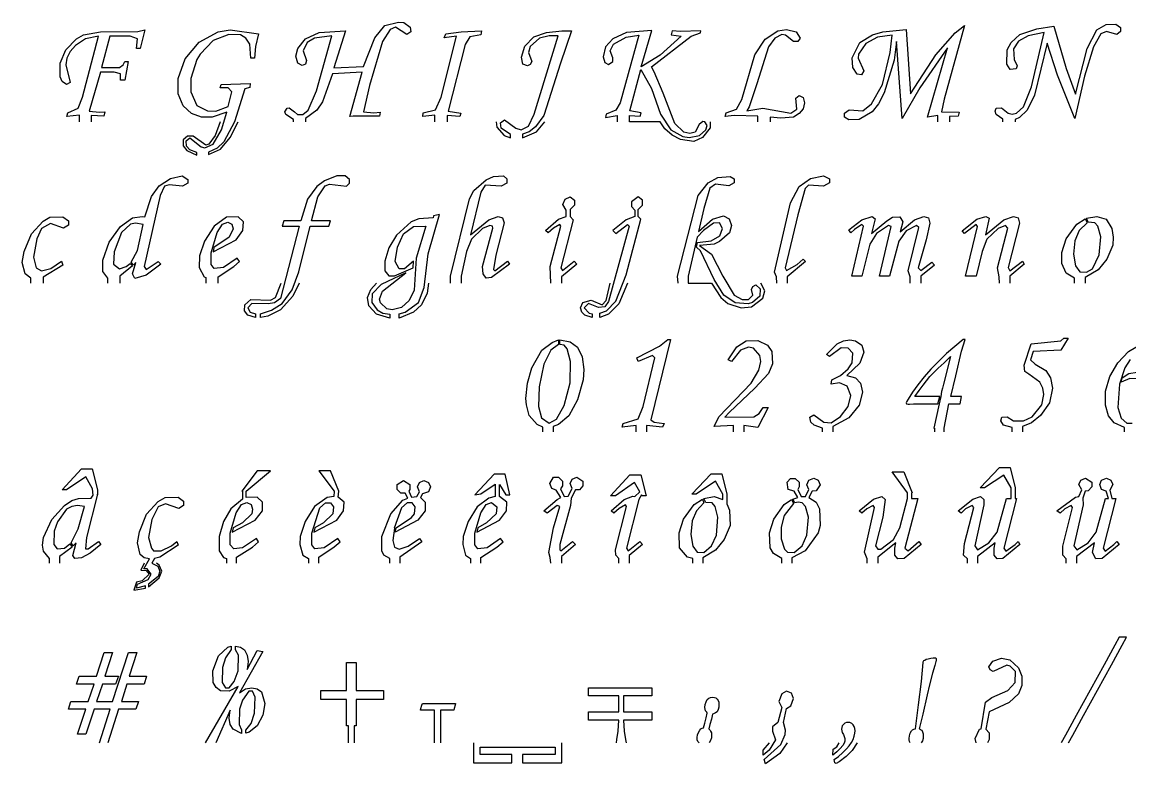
# Model space of a CAD drawing. Extents: x 6502 to 8745, y -442 to 98.
# Drawn here: x 6930 to 7727, y -442 to 91 of the extents above; entities that cross this region are included whole.
import ezdxf

# ---------------------------------------------------------------- set-up
doc = ezdxf.new("R2010")
doc.units = 0
doc.header["$LTSCALE"] = 34.98
doc.header["$MEASUREMENT"] = 0

msp = doc.modelspace()

# ---------------------------------------------------------------- linework, layer by layer
at = {"linetype": 'Continuous'}
for points in [[(7125.426, 19.239), (7125.426, 20.988), (7119.8292, 24.486), (7119.1296, 26.5848), (7120.8786, 29.0334), (7122.2778, 29.3832), (7126.1256, 26.5848), (7128.2244, 24.486), (7132.0722, 24.486), (7135.92, 27.6342), (7141.8666, 41.6262), (7153.0602, 81.1536), (7140.4674, 79.4046), (7135.2204, 76.2564), (7132.422, 70.3098), (7134.8706, 63.3138), (7134.171, 60.8652), (7131.7224, 59.8158), (7128.5742, 61.5648), (7127.175, 66.462), (7128.5742, 72.0588), (7134.171, 79.0548), (7143.9654, 83.6022), (7162.8546, 84.6516), (7154.4594, 58.0668), (7175.7972, 59.1162), (7183.8426, 79.7544), (7191.1884, 88.4994), (7200.9828, 90.948), (7204.8306, 90.5982), (7209.378, 87.45), (7209.7278, 83.952), (7206.9294, 82.203), (7198.884, 87.45), (7195.0362, 85.701), (7189.4394, 76.956), (7179.9948, 45.474), (7175.7972, 26.5848), (7183.143, 25.8852), (7187.6904, 26.235), (7187.3406, 23.4366), (7168.4514, 23.4366), (7166.0028, 23.0868), (7174.7478, 54.9186), (7153.41, 53.8692), (7146.414, 33.5808), (7142.2164, 27.6342), (7134.171, 21.6876), (7134.171, 19.239)], [(7588.911, 19.239), (7588.911, 23.7864), (7581.5652, 22.737), (7595.907, 72.4086), (7575.9684, 43.725), (7563.3756, 21.6876), (7559.178, 76.956), (7557.429, 63.6636), (7550.433, 40.227), (7546.2354, 32.1816), (7541.688, 26.5848), (7532.2434, 20.988), (7524.8976, 20.6382), (7521.7494, 22.737), (7521.7494, 25.5354), (7525.2474, 27.984), (7535.0418, 27.2844), (7541.3382, 32.1816), (7549.0338, 46.1736), (7554.6306, 69.2604), (7556.0298, 81.5034), (7545.5358, 80.1042), (7537.1406, 75.5568), (7531.8936, 67.8612), (7531.5438, 65.0628), (7535.7414, 55.968), (7533.9924, 53.1696), (7530.8442, 53.5194), (7527.696, 58.4166), (7527.3462, 65.4126), (7532.943, 76.2564), (7542.0378, 81.8532), (7549.3836, 83.952), (7566.174, 85.701), (7569.3222, 39.5274), (7587.5118, 67.5114), (7601.5038, 83.2524), (7608.15, 88.4994), (7593.4584, 35.6796), (7591.7094, 26.5848), (7604.3022, 26.235), (7603.6026, 23.4366), (7597.3062, 23.0868), (7597.3062, 19.239)], [(7635.7842, 19.239), (7635.7842, 21.3378), (7630.887, 24.486), (7630.1874, 26.9346), (7630.887, 29.0334), (7634.7348, 29.3832), (7639.632, 25.5354), (7642.4304, 24.8358), (7645.5786, 25.5354), (7650.4758, 30.0828), (7656.4224, 44.4246), (7665.5172, 83.6022), (7653.9738, 81.1536), (7646.9778, 77.3058), (7643.4798, 71.709), (7643.8296, 64.0134), (7645.9284, 59.466), (7645.2288, 57.3672), (7641.0312, 57.0174), (7638.5826, 60.8652), (7638.9324, 71.0094), (7641.7308, 76.2564), (7648.0272, 82.203), (7660.2702, 86.0508), (7672.5132, 88.1496), (7681.2582, 57.717), (7687.9044, 39.1776), (7696.2996, 72.0588), (7703.2956, 85.3512), (7709.9418, 89.199), (7716.9378, 89.5488), (7720.4358, 87.1002), (7720.4358, 84.3018), (7717.6374, 82.203), (7710.2916, 84.3018), (7706.094, 82.5528), (7700.847, 73.1082), (7694.5506, 52.1202), (7687.5546, 21.6876), (7674.9618, 52.8198), (7667.616, 75.9066), (7658.5212, 38.478), (7653.2742, 27.6342), (7647.6774, 22.3872), (7644.5292, 20.988), (7644.5292, 19.239)], [(6971.514, 19.239), (6971.514, 24.1362), (6962.4192, 23.0868), (6963.1188, 25.8852), (6970.4646, 29.0334), (6973.6128, 37.0788), (6985.1562, 80.8038), (6975.7116, 79.0548), (6968.7156, 74.1576), (6964.8678, 69.96), (6962.4192, 65.0628), (6961.7196, 60.1656), (6964.8678, 47.5728), (6962.0694, 46.1736), (6958.9212, 48.2724), (6957.522, 51.7704), (6957.522, 61.5648), (6961.7196, 71.0094), (6969.4152, 79.0548), (6974.3124, 81.8532), (6986.5554, 83.952), (7013.49, 84.3018), (7018.3872, 85.3512), (7015.239, 72.0588), (7012.4406, 72.0588), (7013.1402, 79.0548), (7007.8932, 80.8038), (6993.2016, 80.8038), (6987.255, 58.4166), (7000.1976, 58.4166), (7002.996, 60.1656), (7004.0454, 62.6142), (7006.494, 62.6142), (7004.0454, 49.3218), (7000.8972, 49.3218), (7000.8972, 53.8692), (6996.3498, 54.9186), (6986.5554, 54.9186), (6978.51, 26.9346), (6985.8558, 26.235), (6989.7036, 26.5848), (6989.004, 23.4366), (6979.9092, 23.7864), (6979.9092, 19.239)], [(7072.6062, 19.239), (7069.1082, 9.4446), (7064.5608, 3.1482), (7062.462, 2.4486), (7053.3672, 9.0948), (7049.1696, 9.0948), (7046.0214, 6.2964), (7046.0214, 2.0988), (7048.8198, -1.3992), (7055.8158, -4.5474), (7055.8158, -2.7984), (7050.9186, -0.6996), (7048.47, 1.749), (7048.1202, 5.5968), (7050.9186, 7.6956), (7058.964, 1.3992), (7061.7624, 0.6996), (7067.709, 3.1482), (7073.6556, 13.6422), (7077.5034, 26.235), (7067.0094, 22.737), (7059.3138, 22.737), (7051.968, 25.1856), (7046.0214, 30.7824), (7042.5234, 39.5274), (7042.5234, 50.3712), (7047.4206, 64.713), (7057.5648, 76.6062), (7071.207, 83.952), (7079.952, 85.3512), (7100.2404, 82.5528), (7098.1416, 73.458), (7097.442, 65.0628), (7094.6436, 65.0628), (7093.944, 75.207), (7091.1456, 79.4046), (7087.2978, 81.8532), (7078.9026, 82.203), (7067.709, 77.6556), (7058.2644, 67.8612), (7055.8158, 64.0134), (7051.6182, 50.3712), (7051.6182, 40.9266), (7055.8158, 31.1322), (7063.5114, 27.2844), (7069.458, 26.9346), (7078.5528, 30.4326), (7081.0014, 40.9266), (7078.5528, 43.725), (7072.6062, 43.725), (7073.3058, 46.1736), (7094.2938, 46.8732), (7093.944, 44.0748), (7090.446, 43.0254), (7083.1002, 19.239), (7075.4046, 4.8972), (7070.5074, 0.3498), (7064.211, -2.4486), (7064.211, -4.1976), (7072.956, -0.3498), (7079.952, 8.0454), (7085.5488, 19.239)], [(7227.2178, 19.239), (7227.2178, 24.1362), (7218.4728, 23.0868), (7218.8226, 25.8852), (7227.5676, 27.984), (7231.7652, 37.0788), (7242.609, 80.8038), (7233.864, 79.7544), (7234.9134, 82.5528), (7246.107, 83.952), (7260.7986, 84.6516), (7260.099, 81.8532), (7252.4034, 80.454), (7248.9054, 74.8572), (7236.6624, 26.9346), (7245.7572, 25.5354), (7245.0576, 23.0868), (7235.9628, 23.7864), (7235.9628, 19.239)], [(7271.2926, 19.239), (7271.6424, 15.3912), (7276.8894, 9.4446), (7281.4368, 7.6956), (7281.4368, 10.1442), (7274.7906, 14.6916), (7274.4408, 18.5394), (7277.2392, 20.6382), (7285.2846, 14.6916), (7289.1324, 13.6422), (7294.3794, 16.0908), (7298.577, 24.8358), (7315.7172, 81.1536), (7309.4208, 81.1536), (7302.4248, 79.4046), (7295.7786, 73.458), (7294.3794, 69.2604), (7296.828, 62.6142), (7295.7786, 60.5154), (7293.6798, 59.466), (7290.5316, 60.8652), (7289.4822, 65.7624), (7291.9308, 73.8078), (7298.2272, 80.454), (7307.322, 83.6022), (7318.5156, 84.6516), (7325.5116, 84.6516), (7317.4662, 61.5648), (7305.573, 23.7864), (7299.6264, 15.741), (7295.079, 12.243), (7290.1818, 10.494), (7290.1818, 7.6956), (7300.326, 12.243), (7306.2726, 19.239)], [(7425.2046, 19.239), (7425.2046, 15.0414), (7419.6078, 8.0454), (7413.3114, 5.247), (7403.8668, 6.6462), (7397.9202, 9.7944), (7392.6732, 14.3418), (7389.1752, 19.239), (7367.1378, 19.239), (7367.1378, 23.7864), (7374.8334, 23.4366), (7375.533, 25.8852), (7367.4876, 27.2844), (7375.1832, 57.0174), (7382.8788, 43.3752), (7389.525, 24.8358), (7396.8708, 13.6422), (7405.6158, 8.745), (7410.1632, 8.0454), (7417.509, 9.4446), (7422.0564, 13.6422), (7423.1058, 16.7904), (7421.3568, 19.239), (7419.9576, 19.5888), (7417.1592, 17.49), (7414.3608, 11.8932), (7410.513, 10.8438), (7406.3154, 11.8932), (7399.6692, 18.1896), (7391.274, 39.8772), (7384.9776, 55.2684), (7382.8788, 58.7664), (7411.5624, 80.8038), (7418.2086, 83.2524), (7418.5584, 84.6516), (7403.8668, 84.3018), (7397.9202, 84.6516), (7397.2206, 81.8532), (7404.2166, 80.8038), (7389.1752, 67.1616), (7375.533, 58.7664), (7383.2286, 85.0014), (7365.039, 83.6022), (7355.2446, 79.0548), (7349.9976, 73.1082), (7348.2486, 66.1122), (7349.298, 61.9146), (7352.0964, 60.5154), (7355.2446, 62.6142), (7355.2446, 65.4126), (7353.1458, 70.3098), (7355.5944, 75.207), (7364.6892, 80.1042), (7373.784, 81.5034), (7360.4916, 32.8812), (7357.3434, 27.6342), (7350.3474, 24.8358), (7349.9976, 22.3872), (7358.3928, 23.7864), (7358.3928, 19.239)], [(7459.485, 19.239), (7459.485, 23.4366), (7442.3448, 23.7864), (7436.0484, 23.0868), (7436.748, 25.8852), (7444.0938, 28.3338), (7447.9416, 35.3298), (7457.3862, 67.5114), (7464.732, 78.705), (7473.8268, 84.6516), (7480.1232, 85.701), (7487.1192, 83.952), (7489.9176, 79.4046), (7488.1686, 76.956), (7485.0204, 76.956), (7479.4236, 81.5034), (7476.6252, 82.203), (7471.728, 79.4046), (7467.1806, 73.1082), (7458.7854, 46.5234), (7453.1886, 30.0828), (7451.4396, 27.2844), (7462.983, 29.0334), (7483.2714, 25.5354), (7487.469, 28.3338), (7486.7694, 36.3792), (7489.218, 38.1282), (7492.0164, 36.729), (7493.0658, 32.8812), (7492.0164, 28.6836), (7489.218, 25.1856), (7485.0204, 22.737), (7475.9256, 22.0374), (7468.23, 22.737), (7468.23, 19.239)], [(6991.8024, -96.5448), (6991.8024, -93.0468), (6988.3044, -88.1496), (6988.3044, -80.1042), (6992.8518, -67.1616), (7000.8972, -55.968), (7009.6422, -49.6716), (7016.6382, -48.6222), (7018.3872, -48.972), (7023.2844, -34.2804), (7028.8812, -26.5848), (7036.9266, -21.3378), (7045.3218, -19.5888), (7049.5194, -22.0374), (7049.5194, -24.8358), (7045.6716, -26.9346), (7035.8772, -25.8852), (7032.729, -26.9346), (7029.5808, -33.5808), (7018.0374, -84.6516), (7019.4366, -86.7504), (7028.1816, -81.1536), (7029.9306, -82.9026), (7019.4366, -90.948), (7011.3912, -93.3966), (7009.6422, -89.8986), (7012.0908, -81.8532), (7010.3418, -83.6022), (7008.5928, -81.5034), (7013.1402, -73.1082), (7017.3378, -54.5688), (7011.741, -53.5194), (7008.243, -54.219), (7001.5968, -60.1656), (6996.3498, -74.1576), (6996, -82.9026), (7000.1976, -86.4006), (7005.0948, -84.6516), (7007.8932, -82.5528), (7009.6422, -84.3018), (7000.5474, -91.6476), (7000.5474, -96.5448)], [(7129.6236, -96.5448), (7125.0762, -105.9894), (7115.9814, -115.7838), (7106.8866, -120.3312), (7101.6396, -121.3806), (7101.6396, -118.5822), (7109.685, -116.1336), (7117.3806, -111.2364), (7124.3766, -101.442), (7129.2738, -88.4994), (7137.3192, -55.6182), (7150.9614, -55.6182), (7152.0108, -51.7704), (7138.3686, -51.7704), (7142.916, -34.6302), (7148.163, -26.5848), (7151.3112, -25.5354), (7163.5542, -26.9346), (7165.653, -24.8358), (7165.653, -22.0374), (7162.5048, -19.5888), (7156.5582, -19.5888), (7147.8132, -23.0868), (7142.2164, -27.2844), (7135.5702, -36.3792), (7130.673, -51.7704), (7118.43, -51.7704), (7117.3806, -55.6182), (7129.6236, -55.6182), (7115.9814, -107.7384), (7111.7838, -110.8866), (7107.2364, -111.5862), (7095.3432, -111.2364), (7092.5448, -114.3846), (7094.2938, -117.5328), (7098.1416, -118.5822), (7098.1416, -121.3806), (7092.5448, -119.6316), (7090.0962, -116.4834), (7090.446, -112.2858), (7094.6436, -108.438), (7108.9854, -108.7878), (7112.4834, -107.0388), (7116.681, -96.5448)], [(7238.4114, -96.5448), (7238.4114, -91.6476), (7252.0536, -36.0294), (7255.2018, -30.0828), (7263.9468, -22.3872), (7269.1938, -19.9386), (7276.5396, -19.5888), (7278.9882, -21.6876), (7278.9882, -24.8358), (7274.7906, -26.9346), (7263.2472, -26.235), (7260.099, -31.1322), (7252.7532, -61.9146), (7266.0456, -51.0708), (7272.6918, -48.6222), (7275.84, -49.6716), (7276.8894, -53.1696), (7270.9428, -76.6062), (7269.1938, -86.7504), (7270.2432, -87.7998), (7279.338, -80.8038), (7280.7372, -82.9026), (7267.7946, -92.697), (7263.9468, -93.0468), (7261.848, -89.8986), (7261.4982, -84.6516), (7268.844, -57.0174), (7268.4942, -55.6182), (7266.7452, -55.2684), (7261.4982, -57.3672), (7253.4528, -65.0628), (7249.9548, -73.8078), (7246.107, -91.6476), (7246.107, -96.5448)], [(7402.1178, -96.5448), (7401.768, -91.6476), (7416.4596, -33.5808), (7423.8054, -24.486), (7430.8014, -20.6382), (7439.5464, -19.9386), (7442.3448, -21.6876), (7442.3448, -24.486), (7438.497, -26.5848), (7429.0524, -25.5354), (7424.8548, -28.3338), (7420.6572, -43.0254), (7416.8094, -59.466), (7426.9536, -50.721), (7434.6492, -48.2724), (7438.8468, -50.3712), (7440.5958, -55.2684), (7439.1966, -60.5154), (7431.8508, -66.8118), (7428.003, -68.5608), (7417.509, -69.6102), (7426.254, -75.9066), (7434.2994, -91.6476), (7442.3448, -105.2898), (7448.2914, -108.438), (7452.8388, -108.438), (7455.987, -105.2898), (7454.9376, -101.0922), (7455.987, -98.9934), (7458.0858, -97.944), (7461.234, -100.7424), (7460.8842, -105.9894), (7455.6372, -110.5368), (7452.489, -111.5862), (7443.0444, -110.8866), (7434.999, -105.2898), (7428.003, -94.0962), (7418.2086, -73.458), (7415.4102, -70.6596), (7416.1098, -67.5114), (7425.9042, -66.1122), (7432.2006, -62.6142), (7433.9496, -57.3672), (7431.8508, -53.1696), (7427.6532, -53.5194), (7420.3074, -58.7664), (7415.76, -63.6636), (7409.4636, -91.6476), (7409.4636, -96.5448), (7426.254, -96.5448), (7432.9002, -107.0388), (7437.7974, -111.2364), (7447.5918, -114.3846), (7454.9376, -113.685), (7462.983, -107.3886), (7464.3822, -102.1416), (7461.5838, -96.5448)], [(7473.1272, -96.5448), (7472.7774, -91.9974), (7471.3782, -88.8492), (7482.9216, -38.8278), (7489.218, -27.2844), (7497.2634, -21.3378), (7506.708, -19.5888), (7510.9056, -21.6876), (7510.9056, -24.486), (7506.708, -26.9346), (7495.8642, -26.235), (7493.4156, -28.6836), (7488.1686, -47.5728), (7479.0738, -85.701), (7480.1232, -87.45), (7487.8188, -83.2524), (7492.0164, -79.4046), (7493.7654, -81.1536), (7480.473, -91.9974), (7480.473, -96.5448)], [(7310.4702, -96.5448), (7310.1204, -84.6516), (7317.816, -55.6182), (7317.1164, -54.5688), (7312.569, -57.0174), (7308.7212, -60.5154), (7306.6224, -58.7664), (7316.067, -50.721), (7321.6638, -48.6222), (7321.6638, -44.0748), (7319.2152, -40.227), (7320.9642, -36.3792), (7324.4622, -34.6302), (7327.6104, -37.0788), (7327.6104, -40.5768), (7324.4622, -43.725), (7324.4622, -48.6222), (7326.561, -51.0708), (7317.816, -85.701), (7318.8654, -87.45), (7327.2606, -80.8038), (7329.3594, -82.9026), (7318.1658, -91.9974), (7318.1658, -96.5448)], [(7365.7386, -96.5448), (7359.4422, -111.5862), (7352.0964, -118.932), (7345.8, -121.3806), (7345.8, -118.2324), (7350.6972, -116.4834), (7357.3434, -109.4874), (7364.6892, -90.5982), (7375.1832, -50.721), (7373.4342, -48.6222), (7373.4342, -43.725), (7376.5824, -40.5768), (7376.5824, -37.0788), (7373.4342, -34.6302), (7368.537, -38.1282), (7368.537, -41.6262), (7370.9856, -44.0748), (7370.9856, -48.6222), (7364.6892, -51.0708), (7355.2446, -58.7664), (7357.3434, -60.8652), (7365.7386, -54.5688), (7366.788, -55.6182), (7352.0964, -109.8372), (7349.298, -113.685), (7344.7506, -114.0348), (7337.7546, -111.2364), (7334.6064, -114.3846), (7338.1044, -118.2324), (7340.2032, -118.5822), (7340.2032, -121.3806), (7334.9562, -119.6316), (7332.8574, -117.5328), (7331.808, -114.3846), (7333.557, -110.5368), (7339.5036, -108.7878), (7347.549, -112.2858), (7350.3474, -109.1376), (7353.1458, -96.5448)], [(7222.6704, -96.5448), (7221.621, -103.8906), (7217.4234, -112.2858), (7211.8266, -117.5328), (7201.3326, -121.7304), (7201.3326, -118.5822), (7205.88, -117.5328), (7215.3246, -110.5368), (7219.5222, -99.693), (7222.3206, -75.5568), (7230.366, -47.223), (7226.1684, -48.2724), (7225.8186, -49.6716), (7215.6744, -50.3712), (7210.0776, -52.47), (7199.5836, -62.2644), (7193.9868, -71.3592), (7191.1884, -80.8038), (7191.1884, -87.7998), (7193.9868, -91.2978), (7198.1844, -91.2978), (7211.4768, -85.701), (7211.8266, -80.8038), (7205.1804, -86.4006), (7201.3326, -86.4006), (7198.5342, -81.1536), (7200.2832, -70.6596), (7204.4808, -61.215), (7211.8266, -55.968), (7220.5716, -55.6182), (7213.5756, -78.705), (7212.1764, -101.7918), (7208.6784, -109.1376), (7203.0816, -114.0348), (7196.4354, -115.7838), (7192.5876, -115.0842), (7188.0402, -110.8866), (7187.3406, -108.0882), (7189.4394, -102.4914), (7206.2298, -89.199), (7188.39, -97.5942), (7182.0936, -104.2404), (7181.7438, -110.5368), (7185.5916, -115.7838), (7189.7892, -118.2324), (7194.6864, -118.932), (7194.6864, -121.7304), (7185.2418, -118.932), (7179.645, -112.9854), (7178.5956, -107.0388), (7181.0442, -101.0922), (7185.2418, -96.5448)], [(6936.534, -96.5448), (6936.534, -93.0468), (6932.3364, -89.8986), (6930.2376, -81.8532), (6931.6368, -73.8078), (6936.8838, -61.215), (6945.279, -52.1202), (6950.1762, -49.3218), (6959.6208, -48.972), (6963.4686, -51.7704), (6963.4686, -54.9186), (6959.9706, -57.0174), (6950.526, -53.8692), (6944.2296, -57.3672), (6940.7316, -64.713), (6938.283, -78.0054), (6940.3818, -85.701), (6944.2296, -87.7998), (6950.8758, -86.0508), (6958.5714, -80.8038), (6959.6208, -83.6022), (6945.279, -92.3472), (6945.279, -96.5448)], [(7071.207, -96.5448), (7071.207, -91.9974), (7082.4006, -84.6516), (7086.5982, -81.1536), (7084.8492, -78.705), (7075.0548, -85.3512), (7068.4086, -86.0508), (7066.3098, -83.2524), (7066.3098, -74.8572), (7070.5074, -60.1656), (7074.3552, -54.219), (7078.203, -52.8198), (7081.0014, -54.219), (7082.0508, -57.717), (7079.2524, -63.6636), (7068.0588, -71.0094), (7067.709, -74.1576), (7084.1496, -65.4126), (7089.0468, -58.7664), (7089.3966, -52.47), (7085.5488, -48.972), (7077.1536, -49.3218), (7068.4086, -55.6182), (7061.4126, -66.462), (7057.9146, -76.956), (7057.5648, -85.3512), (7061.0628, -91.9974), (7062.462, -92.697), (7062.462, -96.5448)], [(7568.9724, -96.5448), (7568.9724, -91.9974), (7567.5732, -87.7998), (7575.2688, -56.6676), (7573.5198, -55.2684), (7566.174, -59.1162), (7560.927, -66.462), (7554.2808, -91.6476), (7546.935, -91.6476), (7555.3302, -55.968), (7553.5812, -55.2684), (7544.8362, -60.8652), (7539.939, -68.5608), (7534.3422, -91.6476), (7526.9964, -91.6476), (7535.3916, -55.6182), (7534.3422, -54.5688), (7529.0952, -58.0668), (7526.2968, -60.5154), (7524.8976, -58.4166), (7534.3422, -51.0708), (7541.688, -48.6222), (7543.7868, -50.3712), (7541.3382, -60.8652), (7552.182, -51.7704), (7556.3796, -49.3218), (7561.6266, -48.972), (7563.7254, -52.47), (7561.9764, -59.8158), (7572.1206, -51.0708), (7578.7668, -48.6222), (7582.2648, -49.6716), (7583.3142, -53.5194), (7580.5158, -65.4126), (7574.919, -85.701), (7576.668, -87.45), (7584.7134, -81.5034), (7586.4624, -83.6022), (7576.668, -91.6476), (7576.668, -96.5448)], [(7633.3356, -96.5448), (7632.9858, -91.9974), (7631.9364, -85.701), (7639.2822, -57.0174), (7637.5332, -55.2684), (7632.2862, -57.3672), (7624.2408, -65.0628), (7620.7428, -73.8078), (7616.5452, -91.6476), (7608.8496, -91.6476), (7617.5946, -55.968), (7616.5452, -54.5688), (7608.15, -60.8652), (7606.401, -59.1162), (7616.895, -50.721), (7623.5412, -48.6222), (7625.9898, -50.0214), (7623.1914, -61.9146), (7636.4838, -51.0708), (7643.4798, -48.6222), (7646.628, -49.6716), (7647.6774, -53.5194), (7639.632, -85.3512), (7640.6814, -87.7998), (7649.7762, -80.8038), (7651.1754, -82.9026), (7640.6814, -91.6476), (7640.6814, -96.5448)], [(7687.2048, -96.5448), (7687.2048, -93.0468), (7681.2582, -89.5488), (7678.11, -82.5528), (7678.11, -74.5074), (7681.2582, -64.713), (7688.9538, -54.219), (7694.9004, -50.3712), (7696.2996, -53.1696), (7690.7028, -58.7664), (7687.5546, -66.1122), (7686.5052, -75.9066), (7687.9044, -84.3018), (7691.0526, -88.4994), (7695.9498, -88.8492), (7700.1474, -86.4006), (7705.0446, -76.2564), (7706.094, -63.3138), (7703.9952, -55.6182), (7701.8964, -53.1696), (7696.9992, -52.8198), (7695.9498, -50.0214), (7703.2956, -48.6222), (7709.9418, -50.721), (7714.1394, -57.3672), (7715.1888, -63.6636), (7714.839, -69.2604), (7710.6414, -79.4046), (7704.345, -87.1002), (7694.9004, -92.697), (7694.9004, -96.5448)], [(7304.8734, -203.5836), (7304.8734, -200.0856), (7300.6758, -198.3366), (7295.079, -191.6904), (7292.9802, -183.9948), (7292.6304, -179.4474), (7293.6798, -168.6036), (7296.828, -157.41), (7304.1738, -144.8172), (7311.5196, -139.2204), (7316.067, -137.4714), (7316.067, -140.6196), (7310.4702, -144.8172), (7305.573, -154.9614), (7302.075, -171.0522), (7301.7252, -185.394), (7303.824, -193.4394), (7309.4208, -197.2872), (7314.6678, -194.4888), (7320.2646, -184.6944), (7324.4622, -168.2538), (7324.812, -152.8626), (7322.3634, -143.7678), (7320.2646, -141.3192), (7317.1164, -140.6196), (7317.1164, -137.4714), (7324.4622, -138.8706), (7329.7092, -142.7184), (7333.2072, -149.7144), (7334.2566, -158.8092), (7333.9068, -166.155), (7329.7092, -180.4968), (7323.4128, -192.0402), (7316.067, -198.3366), (7312.2192, -199.7358), (7312.2192, -203.5836)], [(7372.035, -203.5836), (7372.035, -199.0362), (7361.8908, -200.0856), (7362.5904, -197.637), (7373.4342, -194.139), (7376.9322, -185.394), (7385.3274, -150.414), (7383.5784, -148.665), (7373.4342, -152.8626), (7372.3848, -150.414), (7388.8254, -142.0188), (7394.772, -137.1216), (7396.521, -137.1216), (7382.529, -194.8386), (7384.9776, -196.5876), (7391.9736, -197.637), (7390.9242, -200.0856), (7379.3808, -199.0362), (7379.3808, -203.5836)], [(7441.995, -203.5836), (7441.995, -199.0362), (7428.003, -199.7358), (7431.501, -192.7398), (7454.5878, -168.6036), (7460.1846, -159.159), (7461.5838, -152.8626), (7460.8842, -148.665), (7456.3368, -143.418), (7452.8388, -142.7184), (7446.8922, -144.8172), (7440.5958, -152.8626), (7438.1472, -151.8132), (7444.4436, -142.3686), (7451.0898, -138.171), (7459.485, -137.8212), (7466.481, -141.3192), (7469.6292, -145.8666), (7469.979, -154.6116), (7467.1806, -161.6076), (7457.3862, -172.1016), (7438.8468, -189.5916), (7435.6986, -193.0896), (7456.6866, -192.7398), (7460.5344, -190.2912), (7463.3328, -186.0936), (7466.8308, -186.0936), (7459.485, -200.4354), (7449.3408, -199.0362), (7449.3408, -203.5836)], [(7506.0084, -203.5836), (7506.0084, -200.7852), (7500.0618, -198.6864), (7497.6132, -196.5876), (7496.9136, -193.0896), (7499.712, -191.3406), (7507.0578, -196.5876), (7512.3048, -196.9374), (7518.951, -192.39), (7524.5478, -185.394), (7526.2968, -177.3486), (7523.8482, -170.7024), (7518.2514, -168.2538), (7512.3048, -169.3032), (7512.6546, -166.155), (7518.951, -163.0068), (7524.5478, -158.1096), (7527.3462, -153.912), (7527.696, -146.916), (7524.5478, -143.418), (7519.3008, -143.0682), (7510.9056, -149.3646), (7508.8068, -147.9654), (7516.5024, -140.2698), (7521.0498, -138.171), (7525.5972, -137.4714), (7529.7948, -138.171), (7534.3422, -141.3192), (7535.7414, -146.2164), (7532.943, -154.2618), (7523.4984, -163.0068), (7529.7948, -164.7558), (7533.2928, -168.6036), (7534.692, -174.9), (7532.2434, -184.3446), (7524.8976, -193.4394), (7513.3542, -199.7358), (7513.3542, -203.5836)], [(7593.4584, -203.5836), (7593.4584, -200.7852), (7596.9564, -183.2952), (7605.0018, -183.2952), (7606.0512, -178.0482), (7598.3556, -178.0482), (7601.8536, -163.3566), (7606.0512, -145.5168), (7608.4998, -137.1216), (7607.1006, -137.1216), (7595.2074, -147.2658), (7584.0138, -158.4594), (7579.1166, -164.0562), (7574.5692, -169.653), (7570.7214, -174.9), (7567.5732, -180.147), (7566.5238, -181.896), (7566.174, -182.5956), (7566.5238, -183.2952), (7567.5732, -183.645), (7568.6226, -183.645), (7571.421, -183.2952), (7588.911, -183.2952), (7590.3102, -178.0482), (7572.4704, -178.0482), (7575.6186, -173.8506), (7578.417, -170.0028), (7583.3142, -163.7064), (7586.1126, -160.908), (7589.2608, -157.7598), (7593.4584, -153.912), (7598.0058, -149.3646), (7593.1086, -169.3032), (7592.409, -172.1016), (7591.7094, -174.5502), (7591.0098, -178.0482), (7589.9604, -183.2952), (7586.1126, -200.7852), (7586.4624, -200.7852), (7586.4624, -203.5836)], [(7642.4304, -203.5836), (7642.4304, -200.4354), (7636.134, -198.6864), (7634.385, -195.5382), (7635.0846, -193.0896), (7638.9324, -192.7398), (7643.4798, -195.5382), (7650.4758, -195.5382), (7656.7722, -192.7398), (7663.7682, -183.9948), (7665.1674, -176.649), (7664.4678, -172.1016), (7662.369, -167.904), (7654.3236, -161.9574), (7651.5252, -160.2084), (7651.1754, -155.661), (7656.0726, -140.2698), (7677.4104, -138.171), (7679.5092, -136.0722), (7682.6574, -136.0722), (7677.4104, -144.8172), (7657.4718, -145.8666), (7655.7228, -151.8132), (7658.871, -154.9614), (7666.5666, -159.5088), (7670.0646, -164.7558), (7671.4638, -172.1016), (7669.365, -182.5956), (7662.7188, -191.6904), (7656.4224, -196.9374), (7649.7762, -199.7358), (7649.7762, -203.5836)], [(7723.2342, -203.5836), (7723.2342, -200.4354), (7715.8884, -196.9374), (7711.6908, -192.0402), (7709.592, -184.3446), (7709.592, -174.2004), (7712.7402, -163.7064), (7718.337, -153.912), (7726.0326, -145.8666), (7735.4772, -140.2698)], [(7727.4318, -151.4634), (7723.584, -157.41), (7719.7362, -169.3032), (7718.337, -186.0936), (7720.7856, -193.7892), (7724.9832, -197.2872), (7728.831, -197.2872)], [(7731.9792, -165.4554), (7727.082, -165.1056), (7720.7856, -167.904), (7721.4852, -164.7558), (7726.3824, -161.6076), (7732.329, -160.5582)], [(6949.8264, -298.0296), (6949.8264, -294.5316), (6945.6288, -289.2846), (6944.9292, -285.087), (6945.6288, -279.4902), (6951.5754, -266.5476), (6960.6702, -256.4034), (6965.9172, -252.9054), (6970.8144, -251.5062), (6979.9092, -251.1564), (6981.3084, -249.0576), (6980.9586, -244.5102), (6976.0614, -235.7652), (6962.0694, -245.2098), (6958.9212, -245.2098), (6972.9132, -230.1684), (6980.6088, -230.1684), (6984.4566, -245.2098), (6984.4566, -248.7078), (6984.4566, -248.358), (6976.4112, -279.4902), (6975.7116, -287.5356), (6977.8104, -287.5356), (6985.1562, -282.2886), (6986.9052, -284.3874), (6979.2096, -290.6838), (6972.9132, -294.1818), (6968.016, -294.5316), (6966.6168, -292.4328), (6969.0654, -283.338), (6966.9666, -285.4368), (6965.5674, -283.338), (6970.4646, -273.1938), (6975.012, -257.103), (6970.1148, -256.4034), (6965.9172, -257.103), (6962.0694, -259.2018), (6955.773, -268.2966), (6953.3244, -274.9428), (6952.9746, -284.3874), (6955.4232, -287.5356), (6960.6702, -287.1858), (6964.518, -284.0376), (6966.267, -286.4862), (6957.1722, -293.1324), (6957.1722, -298.0296)], [(7610.2488, -298.0296), (7610.2488, -294.8814), (7607.4504, -292.083), (7608.15, -283.6878), (7614.7962, -257.8026), (7613.7468, -256.4034), (7608.8496, -258.852), (7605.7014, -262.0002), (7603.6026, -260.2512), (7614.0966, -251.856), (7619.6934, -250.107), (7622.142, -252.2058), (7622.142, -256.0536), (7615.4958, -285.4368), (7617.5946, -288.2352), (7625.64, -283.338), (7631.5866, -275.6424), (7638.2328, -251.5062), (7641.7308, -251.5062), (7641.7308, -243.8106), (7636.4838, -234.7158), (7622.4918, -243.8106), (7619.3436, -243.8106), (7633.3356, -229.119), (7641.0312, -229.119), (7644.5292, -243.8106), (7644.5292, -251.5062), (7645.5786, -251.5062), (7636.4838, -287.1858), (7637.883, -289.2846), (7644.5292, -284.3874), (7646.628, -282.2886), (7648.0272, -284.3874), (7635.7842, -294.5316), (7631.5866, -294.8814), (7629.4878, -292.083), (7629.4878, -287.1858), (7630.1874, -283.338), (7617.5946, -293.1324), (7617.5946, -298.0296)], [(7084.4994, -298.0296), (7084.4994, -293.4822), (7096.0428, -286.4862), (7100.2404, -282.6384), (7098.8412, -280.1898), (7088.697, -286.836), (7082.4006, -287.5356), (7079.952, -284.7372), (7079.952, -276.342), (7084.1496, -261.6504), (7087.9974, -255.7038), (7091.8452, -254.3046), (7094.9934, -255.7038), (7096.0428, -259.2018), (7095.3432, -262.35), (7088.697, -268.9962), (7082.0508, -272.4942), (7081.3512, -275.6424), (7097.7918, -266.8974), (7103.0388, -260.2512), (7103.0388, -253.9548), (7099.191, -250.4568), (7091.4954, -250.8066), (7091.4954, -246.2592), (7108.9854, -231.5676), (7099.191, -231.5676), (7088.3472, -246.2592), (7088.697, -246.2592), (7088.697, -251.856), (7080.3018, -258.852), (7075.0548, -267.9468), (7071.9066, -278.7906), (7071.9066, -288.9348), (7075.0548, -293.832), (7077.1536, -294.5316), (7077.1536, -298.0296)], [(7143.6156, -298.0296), (7143.6156, -293.4822), (7154.8092, -286.1364), (7159.0068, -282.6384), (7157.2578, -280.1898), (7147.4634, -286.836), (7140.8172, -287.5356), (7138.7184, -284.7372), (7138.7184, -276.342), (7144.3152, -258.1524), (7148.5128, -254.6544), (7152.0108, -254.6544), (7154.1096, -257.4528), (7153.7598, -262.35), (7147.1136, -268.9962), (7140.8172, -272.4942), (7140.1176, -275.6424), (7156.5582, -266.8974), (7161.4554, -260.2512), (7161.8052, -253.9548), (7157.6076, -250.4568), (7157.9574, -246.2592), (7152.0108, -231.5676), (7143.6156, -231.5676), (7154.8092, -246.2592), (7154.4594, -250.107), (7149.5622, -250.8066), (7140.4674, -257.103), (7133.8212, -267.9468), (7130.3232, -278.7906), (7129.9734, -284.3874), (7132.0722, -292.083), (7136.2698, -294.5316), (7136.2698, -298.0296)], [(7194.6864, -298.0296), (7194.6864, -294.5316), (7190.4888, -292.083), (7189.0896, -288.9348), (7189.0896, -278.7906), (7195.386, -262.35), (7204.131, -252.5556), (7207.629, -251.1564), (7205.88, -247.6584), (7202.7318, -247.6584), (7199.9334, -244.86), (7199.9334, -241.362), (7204.4808, -238.5636), (7209.0282, -241.362), (7209.0282, -244.86), (7208.3286, -246.2592), (7210.4274, -250.4568), (7214.2752, -250.107), (7216.0242, -246.609), (7214.625, -243.111), (7216.0242, -239.9628), (7219.1724, -238.5636), (7222.6704, -239.9628), (7224.0696, -243.111), (7222.6704, -246.609), (7218.123, -248.0082), (7216.7238, -250.8066), (7220.2218, -253.9548), (7220.2218, -260.2512), (7214.9748, -266.8974), (7198.5342, -275.6424), (7199.2338, -272.4942), (7210.4274, -265.1484), (7212.5262, -262.35), (7212.876, -257.4528), (7210.7772, -254.6544), (7207.2792, -254.6544), (7203.0816, -258.1524), (7197.8346, -272.844), (7198.1844, -272.844), (7196.7852, -281.589), (7198.1844, -286.4862), (7201.3326, -287.8854), (7207.9788, -285.7866), (7216.0242, -280.1898), (7217.7732, -282.6384), (7202.0322, -293.4822), (7202.0322, -298.0296)], [(7260.099, -298.0296), (7260.099, -293.832), (7271.6424, -286.4862), (7276.1898, -282.6384), (7274.4408, -280.1898), (7264.6464, -286.836), (7258.0002, -287.5356), (7255.9014, -284.7372), (7255.9014, -276.342), (7260.099, -261.6504), (7263.9468, -255.7038), (7267.7946, -254.3046), (7271.6424, -257.4528), (7271.2926, -262.35), (7264.2966, -268.9962), (7258.0002, -272.4942), (7257.3006, -275.6424), (7273.7412, -266.8974), (7278.6384, -260.2512), (7278.9882, -253.9548), (7273.7412, -250.107), (7273.7412, -241.362), (7278.2886, -248.7078), (7281.087, -248.7078), (7277.589, -234.0162), (7269.8934, -234.0162), (7255.9014, -248.7078), (7260.099, -248.0082), (7270.593, -241.0122), (7270.593, -250.107), (7266.0456, -251.1564), (7257.6504, -257.4528), (7251.0042, -267.9468), (7247.5062, -278.7906), (7247.1564, -284.3874), (7249.2552, -292.083), (7252.7532, -294.5316), (7252.7532, -298.0296)], [(7310.4702, -298.0296), (7310.1204, -293.832), (7309.071, -290.334), (7312.569, -272.4942), (7317.1164, -257.103), (7315.0176, -256.4034), (7308.0216, -262.0002), (7305.573, -260.2512), (7315.0176, -252.2058), (7317.816, -250.8066), (7314.318, -245.5596), (7311.1698, -244.1604), (7309.7706, -240.6624), (7312.569, -236.115), (7316.067, -236.115), (7318.8654, -238.9134), (7318.8654, -242.4114), (7317.4662, -244.5102), (7320.2646, -250.107), (7323.063, -249.7572), (7325.8614, -244.1604), (7324.4622, -240.6624), (7325.8614, -237.5142), (7329.3594, -236.115), (7333.557, -238.9134), (7333.557, -242.4114), (7331.1084, -245.2098), (7328.31, -245.2098), (7325.1618, -251.1564), (7324.812, -256.4034), (7317.1164, -284.3874), (7317.1164, -288.2352), (7317.816, -288.9348), (7326.2112, -282.2886), (7328.31, -284.3874), (7318.1658, -293.1324), (7318.1658, -298.0296)], [(7359.4422, -298.0296), (7359.4422, -294.5316), (7357.3434, -292.083), (7356.9936, -288.2352), (7365.039, -257.103), (7364.3394, -256.0536), (7359.792, -258.5022), (7355.9442, -262.0002), (7353.8454, -260.2512), (7363.29, -252.2058), (7369.5864, -249.7572), (7370.9856, -250.107), (7374.4836, -246.609), (7370.6358, -239.9628), (7356.9936, -249.4074), (7353.4956, -249.4074), (7367.4876, -234.366), (7375.1832, -234.366), (7379.031, -249.4074), (7376.2326, -249.4074), (7375.8828, -248.7078), (7373.784, -252.2058), (7365.039, -287.1858), (7366.0884, -288.9348), (7374.4836, -282.2886), (7376.5824, -284.3874), (7366.788, -292.4328), (7366.788, -298.0296)], [(7412.6118, -298.0296), (7412.6118, -294.5316), (7408.764, -293.4822), (7403.1672, -286.836), (7402.8174, -275.9922), (7405.9656, -266.1978), (7413.6612, -255.7038), (7419.6078, -251.856), (7420.6572, -254.6544), (7415.4102, -260.2512), (7412.262, -267.597), (7411.2126, -277.3914), (7412.6118, -285.7866), (7415.76, -289.9842), (7420.6572, -290.334), (7426.254, -285.4368), (7429.752, -277.7412), (7430.8014, -264.7986), (7428.7026, -257.103), (7426.6038, -254.6544), (7422.0564, -254.3046), (7420.6572, -251.5062), (7428.003, -250.107), (7434.2994, -252.2058), (7434.2994, -248.358), (7429.0524, -238.9134), (7415.0604, -248.358), (7411.9122, -248.358), (7425.9042, -233.6664), (7433.5998, -233.6664), (7437.0978, -248.358), (7437.0978, -255.354), (7439.1966, -259.9014), (7439.5464, -270.7452), (7435.3488, -280.8894), (7429.0524, -288.585), (7419.9576, -294.1818), (7419.9576, -298.0296)], [(7476.6252, -298.0296), (7476.6252, -294.5316), (7470.6786, -291.0336), (7468.23, -286.836), (7467.8802, -275.9922), (7471.0284, -266.1978), (7478.3742, -255.7038), (7483.6212, -252.2058), (7485.0204, -255.0042), (7478.3742, -263.7492), (7476.2754, -272.1444), (7476.2754, -280.5396), (7478.724, -287.8854), (7480.8228, -289.9842), (7485.72, -290.334), (7491.3168, -285.4368), (7494.8148, -277.7412), (7495.8642, -264.7986), (7493.7654, -257.103), (7491.3168, -254.6544), (7488.5184, -253.9548), (7486.0698, -254.6544), (7484.6706, -251.856), (7488.1686, -250.8066), (7485.72, -246.2592), (7481.1726, -244.86), (7480.473, -239.613), (7482.9216, -237.1644), (7486.4196, -237.1644), (7489.218, -239.613), (7489.218, -243.111), (7488.1686, -244.86), (7490.6172, -250.107), (7493.7654, -250.107), (7496.214, -244.86), (7494.8148, -241.7118), (7496.214, -238.2138), (7499.712, -236.8146), (7502.8602, -238.2138), (7504.2594, -241.7118), (7501.461, -245.9094), (7498.6626, -246.2592), (7496.214, -250.8066), (7501.461, -253.9548), (7503.9096, -258.852), (7504.2594, -270.7452), (7502.8602, -275.9922), (7493.4156, -288.9348), (7483.971, -294.1818), (7483.971, -298.0296)], [(7538.19, -298.0296), (7538.19, -294.8814), (7536.0912, -289.9842), (7543.437, -257.8026), (7542.3876, -256.4034), (7537.8402, -258.852), (7534.3422, -262.0002), (7532.2434, -260.2512), (7542.7374, -251.856), (7548.684, -250.107), (7551.1326, -252.2058), (7549.3836, -264.7986), (7544.1366, -285.4368), (7545.8856, -287.8854), (7547.9844, -287.8854), (7557.0792, -280.8894), (7561.6266, -272.4942), (7567.2234, -251.5062), (7567.2234, -247.3086), (7556.0298, -232.2672), (7564.425, -232.2672), (7570.3716, -247.3086), (7570.0218, -247.3086), (7570.0218, -251.5062), (7574.5692, -251.5062), (7565.1246, -287.1858), (7567.5732, -288.9348), (7575.2688, -282.2886), (7577.0178, -284.3874), (7564.7748, -294.5316), (7560.2274, -294.8814), (7558.1286, -292.083), (7558.1286, -287.1858), (7558.8282, -283.338), (7545.8856, -293.4822), (7545.8856, -298.0296)], [(7681.2582, -298.0296), (7681.2582, -294.8814), (7678.8096, -292.083), (7678.8096, -285.7866), (7685.8056, -257.8026), (7684.7562, -256.4034), (7680.2088, -258.852), (7677.0606, -262.0002), (7674.612, -260.2512), (7687.9044, -250.4568), (7690.353, -250.107), (7692.4518, -245.2098), (7690.353, -241.362), (7691.7522, -238.2138), (7695.2502, -236.8146), (7699.7976, -239.613), (7699.7976, -243.111), (7696.9992, -245.9094), (7694.9004, -246.2592), (7693.1514, -251.1564), (7693.5012, -256.0536), (7686.855, -285.4368), (7688.9538, -288.2352), (7696.9992, -283.338), (7702.9458, -275.6424), (7709.592, -251.5062), (7711.6908, -251.5062), (7709.9418, -246.2592), (7706.7936, -244.86), (7705.3944, -241.362), (7706.7936, -238.2138), (7710.2916, -236.8146), (7713.4398, -238.2138), (7714.839, -241.362), (7712.7402, -245.5596), (7714.1394, -251.5062), (7716.9378, -251.5062), (7707.843, -287.1858), (7709.2422, -289.2846), (7715.5386, -284.3874), (7717.6374, -282.2886), (7719.3864, -284.3874), (7707.1434, -294.5316), (7702.596, -294.8814), (7700.1474, -290.334), (7701.5466, -283.338), (7688.604, -293.1324), (7688.604, -298.0296)], [(7018.0374, -298.0296), (7015.5888, -302.9268), (7019.4366, -303.2766), (7021.5354, -305.7252), (7016.6382, -310.6224), (7012.4406, -311.6718), (7010.6916, -317.2686), (7019.0868, -315.8694), (7019.0868, -314.1204), (7012.4406, -315.8694), (7013.1402, -313.071), (7020.8358, -309.573), (7022.9346, -305.7252), (7020.1362, -301.8774), (7017.6876, -301.8774), (7021.8852, -294.8814), (7018.0374, -294.1818), (7015.239, -291.7332), (7013.1402, -283.338), (7014.5394, -275.2926), (7019.7864, -262.6998), (7028.1816, -253.605), (7033.0788, -250.8066), (7042.5234, -250.4568), (7046.3712, -253.2552), (7046.3712, -256.4034), (7042.8732, -258.5022), (7033.4286, -255.354), (7028.1816, -257.4528), (7023.6342, -266.5476), (7021.1856, -279.4902), (7023.2844, -287.1858), (7024.6836, -288.9348), (7030.2804, -288.9348), (7037.6262, -285.4368), (7041.474, -282.2886), (7042.5234, -285.087), (7029.231, -293.4822), (7025.3832, -294.5316), (7023.6342, -298.0296), (7027.8318, -300.1284), (7029.231, -303.6264), (7028.1816, -307.4742), (7021.1856, -313.071), (7021.1856, -314.82), (7028.8812, -308.5236), (7030.6302, -303.6264), (7028.8812, -299.4288), (7026.7824, -298.0296)], [(7062.1122, -427.1058), (7085.5488, -386.529), (7079.2524, -390.027), (7072.956, -389.6772), (7069.8078, -387.2286), (7067.709, -383.7306), (7067.3592, -375.3354), (7071.5568, -364.4916), (7078.203, -358.1952), (7080.6516, -357.4956), (7080.6516, -359.9442), (7076.454, -365.8908), (7074.3552, -372.8868), (7074.0054, -383.7306), (7076.454, -387.5784), (7079.2524, -387.5784), (7082.7504, -383.031), (7085.5488, -375.3354), (7085.8986, -364.1418), (7083.7998, -360.294), (7083.7998, -357.4956), (7087.2978, -358.1952), (7090.0962, -360.294), (7092.195, -364.1418), (7092.8946, -368.6892), (7092.195, -374.286), (7099.191, -360.6438), (7103.3886, -361.3434), (7086.5982, -391.0764), (7090.7958, -388.278), (7095.3432, -387.5784), (7099.191, -388.278), (7102.3392, -390.3768), (7104.7878, -398.772), (7103.3886, -407.1672), (7099.191, -414.8628), (7093.5942, -419.4102), (7091.1456, -420.1098), (7091.1456, -418.011), (7094.9934, -413.1138), (7097.442, -405.768), (7097.7918, -394.2246), (7096.0428, -390.027), (7093.2444, -390.027), (7088.697, -396.3234), (7086.5982, -402.9696), (7086.2484, -413.8134), (7087.9974, -417.6612), (7087.9974, -420.4596), (7082.0508, -417.3114), (7079.952, -413.8134), (7079.2524, -409.266), (7079.952, -403.6692), (7069.458, -427.1058)], [(7719.3864, -351.1992), (7716.302978, -356.821911), (7708.594422, -370.878689), (7698.5733, -389.1525), (7688.552178, -407.426311), (7680.843622, -421.483089), (7677.7602, -427.1058)], [(7683.0072, -427.1058), (7686.090622, -421.483089), (7693.799178, -407.426311), (7703.8203, -389.1525), (7713.841422, -370.878689), (7721.549978, -356.821911), (7724.6334, -351.1992)], [(7724.6334, -351.1992), (7723.273067, -351.1992), (7720.746733, -351.1992), (7719.3864, -351.1992)], [(6985.8558, -427.1058), (6993.5514, -402.9696), (6982.008, -402.9696), (6976.0614, -420.8094), (6970.1148, -420.8094), (6976.0614, -402.9696), (6963.4686, -402.9696), (6965.2176, -397.3728), (6977.8104, -397.3728), (6982.008, -384.78), (6969.4152, -384.78), (6971.1642, -379.1832), (6983.757, -379.1832), (6989.3538, -362.043), (6995.3004, -362.043), (6989.7036, -379.1832), (6999.498, -379.1832), (6997.3992, -384.78), (6987.9546, -384.78), (6983.757, -397.3728), (6995.3004, -397.3728), (7006.8438, -362.043), (7012.7904, -362.043), (7007.1936, -379.1832), (7019.7864, -379.1832), (7018.0374, -384.78), (7005.4446, -384.78), (7001.5968, -397.3728), (7013.8398, -397.3728), (7012.0908, -402.9696), (6999.498, -402.9696), (6991.8024, -427.1058)], [(7581.915, -366.5904), (7583.884244, -366.253556), (7585.542556, -365.994444), (7586.8122, -365.8908)], [(7586.8122, -365.8908), (7587.3952, -366.0074), (7587.745, -366.3572), (7587.8616, -366.9402)], [(7616.5452, -427.1058), (7615.8456, -423.9576), (7618.9938, -417.3114), (7620.0432, -416.9616), (7623.1914, -397.7226), (7627.7388, -394.5744), (7639.2822, -389.3274), (7644.5292, -383.7306), (7644.879, -375.6852), (7641.0312, -371.8374), (7638.5826, -371.1378), (7628.7882, -375.6852), (7626.6894, -374.6358), (7625.64, -372.537), (7628.4384, -368.3394), (7634.7348, -366.2406), (7640.6814, -367.29), (7646.9778, -373.2366), (7649.4264, -379.1832), (7649.4264, -385.8294), (7646.9778, -391.776), (7640.3316, -398.0724), (7625.9898, -404.7186), (7623.5412, -417.3114), (7625.9898, -419.76), (7625.9898, -424.6572), (7624.5906, -427.1058)], [(7163.5542, -389.3274), (7163.5542, -384.158133), (7163.5542, -374.558067), (7163.5542, -369.3888)], [(7163.5542, -369.3888), (7165.367978, -369.3888), (7168.736422, -369.3888), (7170.5502, -369.3888)], [(7170.5502, -369.3888), (7170.5502, -374.558067), (7170.5502, -384.158133), (7170.5502, -389.3274)], [(7572.8202, -416.9616), (7575.048556, -399.808444), (7577.121444, -383.043956), (7578.417, -369.3888)], [(7578.417, -369.3888), (7578.507689, -368.792844), (7578.676111, -368.352356), (7578.7668, -367.9896)], [(7578.7668, -367.9896), (7579.583, -367.549111), (7580.6324, -367.030889), (7581.915, -366.5904)], [(7587.5118, -368.6892), (7586.721511, -371.4876), (7585.153889, -377.0844), (7582.9644, -385.4796)], [(7587.8616, -366.9402), (7587.848644, -367.393644), (7587.757956, -368.002556), (7587.5118, -368.6892)], [(7145.0148, -395.9736), (7145.0148, -394.250511), (7145.0148, -391.050489), (7145.0148, -389.3274)], [(7145.0148, -389.3274), (7149.821311, -389.3274), (7158.747689, -389.3274), (7163.5542, -389.3274)], [(7170.5502, -389.3274), (7175.628778, -389.3274), (7185.060422, -389.3274), (7190.139, -389.3274)], [(7190.139, -389.3274), (7190.139, -391.050489), (7190.139, -394.250511), (7190.139, -395.9736)], [(7337.7546, -393.1752), (7337.7546, -391.724178), (7337.7546, -389.029422), (7337.7546, -387.5784)], [(7337.7546, -387.5784), (7349.544156, -387.5784), (7371.439044, -387.5784), (7383.2286, -387.5784)], [(7383.2286, -387.5784), (7383.2286, -389.029422), (7383.2286, -391.724178), (7383.2286, -393.1752)], [(7480.473, -427.1058), (7475.226, -434.8014), (7465.0818, -442.1472), (7464.0324, -438.999), (7475.9256, -428.1552), (7479.0738, -421.1592), (7479.4236, -418.011), (7478.0244, -412.4142), (7480.1232, -402.27), (7483.2714, -400.521), (7485.0204, -395.274), (7483.6212, -391.4262), (7480.1232, -390.027), (7476.6252, -391.776), (7474.5264, -397.3728), (7476.6252, -401.5704), (7473.8268, -412.4142), (7469.979, -415.5624), (7469.979, -418.7106), (7472.0778, -425.007), (7467.5304, -432.3528), (7463.3328, -435.8508), (7463.3328, -432.3528), (7467.8802, -427.1058)], [(7582.9644, -385.4796), (7581.370867, -392.4756), (7578.144933, -406.4676), (7575.6186, -416.9616)], [(7163.5542, -395.9736), (7158.747689, -395.9736), (7149.821311, -395.9736), (7145.0148, -395.9736)], [(7163.5542, -414.8628), (7163.5542, -409.9656), (7163.5542, -400.8708), (7163.5542, -395.9736)], [(7190.139, -395.9736), (7185.060422, -395.9736), (7175.628778, -395.9736), (7170.5502, -395.9736)], [(7170.5502, -395.9736), (7170.5502, -400.8708), (7170.5502, -409.9656), (7170.5502, -414.8628)], [(7359.4422, -393.1752), (7348.844556, -393.1752), (7340.889844, -393.1752), (7337.7546, -393.1752)], [(7359.4422, -404.7186), (7359.4422, -400.326667), (7359.4422, -396.401133), (7359.4422, -393.1752)], [(7383.2286, -393.1752), (7380.300644, -393.1752), (7372.864156, -393.1752), (7362.9402, -393.1752)], [(7362.9402, -393.1752), (7362.9402, -396.401133), (7362.9402, -400.326667), (7362.9402, -404.7186)], [(7421.3568, -401.5704), (7421.577044, -399.497511), (7422.185956, -397.580089), (7423.1058, -395.9736)], [(7423.1058, -395.9736), (7424.181111, -394.898289), (7425.411889, -394.367111), (7426.9536, -394.2246)], [(7426.9536, -394.2246), (7428.2362, -394.354156), (7429.2856, -394.794644), (7430.1018, -395.6238)], [(7430.1018, -395.6238), (7430.930956, -396.699111), (7431.371444, -397.929889), (7431.501, -399.4716)], [(7216.7238, -403.6692), (7217.086556, -402.399556), (7217.760244, -400.041644), (7218.123, -398.772)], [(7226.868, -403.6692), (7221.906022, -403.6692), (7218.187778, -403.6692), (7216.7238, -403.6692)], [(7218.123, -398.772), (7224.289844, -398.772), (7235.742556, -398.772), (7241.9094, -398.772)], [(7226.868, -427.1058), (7226.868, -422.506578), (7226.868, -412.699222), (7226.868, -403.6692)], [(7240.86, -403.6692), (7239.486711, -403.6692), (7235.936889, -403.6692), (7231.0656, -403.6692)], [(7231.0656, -403.6692), (7231.0656, -412.699222), (7231.0656, -422.506578), (7231.0656, -427.1058)], [(7241.9094, -398.772), (7241.637333, -400.041644), (7241.132067, -402.399556), (7240.86, -403.6692)], [(7337.7546, -410.6652), (7337.7546, -409.123489), (7337.7546, -406.260311), (7337.7546, -404.7186)], [(7337.7546, -404.7186), (7340.889844, -404.7186), (7348.844556, -404.7186), (7359.4422, -404.7186)], [(7362.9402, -404.7186), (7372.864156, -404.7186), (7380.300644, -404.7186), (7383.2286, -404.7186)], [(7383.2286, -404.7186), (7383.2286, -406.260311), (7383.2286, -409.123489), (7383.2286, -410.6652)], [(7420.3074, -416.262), (7421.343844, -412.841733), (7422.302556, -409.188267), (7423.1058, -405.768)], [(7422.756, -405.0684), (7421.926844, -404.006044), (7421.486356, -402.865956), (7421.3568, -401.5704)], [(7423.1058, -405.768), (7423.015111, -405.508889), (7422.846689, -405.327511), (7422.756, -405.0684)], [(7430.1018, -404.7186), (7429.0524, -405.405244), (7428.003, -406.014156), (7426.9536, -406.4676)], [(7431.501, -399.4716), (7431.371444, -401.4538), (7430.930956, -403.2028), (7430.1018, -404.7186)], [(7359.4422, -410.6652), (7348.844556, -410.6652), (7340.889844, -410.6652), (7337.7546, -410.6652)], [(7357.6932, -427.1058), (7358.146644, -424.709022), (7358.988756, -418.658778), (7359.4422, -410.6652)], [(7383.2286, -410.6652), (7380.300644, -410.6652), (7372.864156, -410.6652), (7362.9402, -410.6652)], [(7362.9402, -410.6652), (7363.393644, -418.658778), (7364.235756, -424.709022), (7364.6892, -427.1058)], [(7426.9536, -406.4676), (7426.072622, -410.121067), (7425.036178, -413.774533), (7424.1552, -416.9616)], [(7521.0498, -413.8134), (7520.220644, -414.875756), (7519.780156, -416.015844), (7519.6506, -417.3114)], [(7524.198, -412.4142), (7523.1486, -412.543756), (7522.0992, -412.984244), (7521.0498, -413.8134)], [(7528.0458, -414.1632), (7526.970489, -413.087889), (7525.739711, -412.556711), (7524.198, -412.4142)], [(7529.445, -418.3608), (7529.315444, -416.7284), (7528.874956, -415.3292), (7528.0458, -414.1632)], [(7164.9534, -414.8628), (7164.279711, -414.8628), (7163.761489, -414.8628), (7163.5542, -414.8628)], [(7164.9534, -427.1058), (7164.9534, -424.786756), (7164.9534, -419.747044), (7164.9534, -414.8628)], [(7170.5502, -414.8628), (7170.342911, -414.8628), (7169.824689, -414.8628), (7169.151, -414.8628)], [(7169.151, -414.8628), (7169.151, -419.747044), (7169.151, -424.786756), (7169.151, -427.1058)], [(7415.76, -423.258), (7415.9932, -421.2758), (7416.6928, -419.5268), (7417.8588, -418.011)], [(7417.8588, -418.011), (7418.571356, -417.091156), (7419.361644, -416.482244), (7420.3074, -416.262)], [(7424.1552, -416.9616), (7424.414311, -417.220711), (7424.595689, -417.402089), (7424.8548, -417.6612)], [(7426.254, -421.1592), (7426.033756, -423.478244), (7425.424844, -425.486356), (7424.505, -427.1058)], [(7424.8548, -417.6612), (7425.528489, -418.723556), (7426.046711, -419.863644), (7426.254, -421.1592)], [(7519.6506, -417.3114), (7519.780156, -418.386711), (7520.220644, -419.617489), (7521.0498, -421.1592)], [(7521.0498, -421.1592), (7521.6328, -422.545444), (7521.9826, -423.853956), (7522.0992, -425.007)], [(7528.0458, -424.6572), (7528.874956, -422.3252), (7529.315444, -420.2264), (7529.445, -418.3608)], [(7568.2728, -423.9576), (7568.493044, -421.962444), (7569.101956, -420.122756), (7570.0218, -418.3608)], [(7570.0218, -418.3608), (7570.825044, -417.687111), (7571.783756, -417.168889), (7572.8202, -416.9616)], [(7575.6186, -416.9616), (7576.227511, -417.3114), (7576.758689, -417.6612), (7577.3676, -418.011)], [(7578.417, -421.8588), (7578.287444, -423.841), (7577.846956, -425.59), (7577.0178, -427.1058)], [(7577.3676, -418.011), (7577.9506, -419.164044), (7578.3004, -420.472556), (7578.417, -421.8588)], [(7254.852, -427.1058), (7254.852, -441.4476), (7282.4862, -441.4476), (7282.4862, -435.501), (7259.7492, -435.501), (7259.7492, -430.254), (7313.6184, -430.254), (7313.6184, -435.501), (7290.1818, -435.501), (7290.1818, -441.4476), (7318.5156, -441.4476), (7318.5156, -427.1058)], [(7417.1592, -427.1058), (7416.330044, -426.030489), (7415.889556, -424.799711), (7415.76, -423.258)], [(7513.3542, -435.8508), (7513.755822, -431.717978), (7516.333978, -429.839422), (7517.9016, -427.1058)], [(7520.7, -428.8548), (7518.7178, -431.057244), (7516.2692, -433.415156), (7513.3542, -435.8508)], [(7530.8442, -427.1058), (7527.255511, -432.586), (7523.122689, -436.9002), (7517.9016, -440.748)], [(7522.0992, -425.007), (7521.969644, -425.926844), (7521.529156, -427.235356), (7520.7, -428.8548)], [(7523.1486, -431.3034), (7525.273311, -429.113911), (7526.853889, -426.846689), (7528.0458, -424.6572)], [(7568.9724, -427.1058), (7568.635556, -426.0564), (7568.376444, -425.007), (7568.2728, -423.9576)], [(7514.4036, -438.999), (7517.448156, -436.770644), (7520.337244, -434.231356), (7523.1486, -431.3034)], [(7517.9016, -440.748), (7515.750978, -442.004689), (7514.921822, -441.473511), (7514.4036, -438.999)]]:
    msp.add_lwpolyline(points, dxfattribs=at)

doc.saveas('drawing.dxf')
